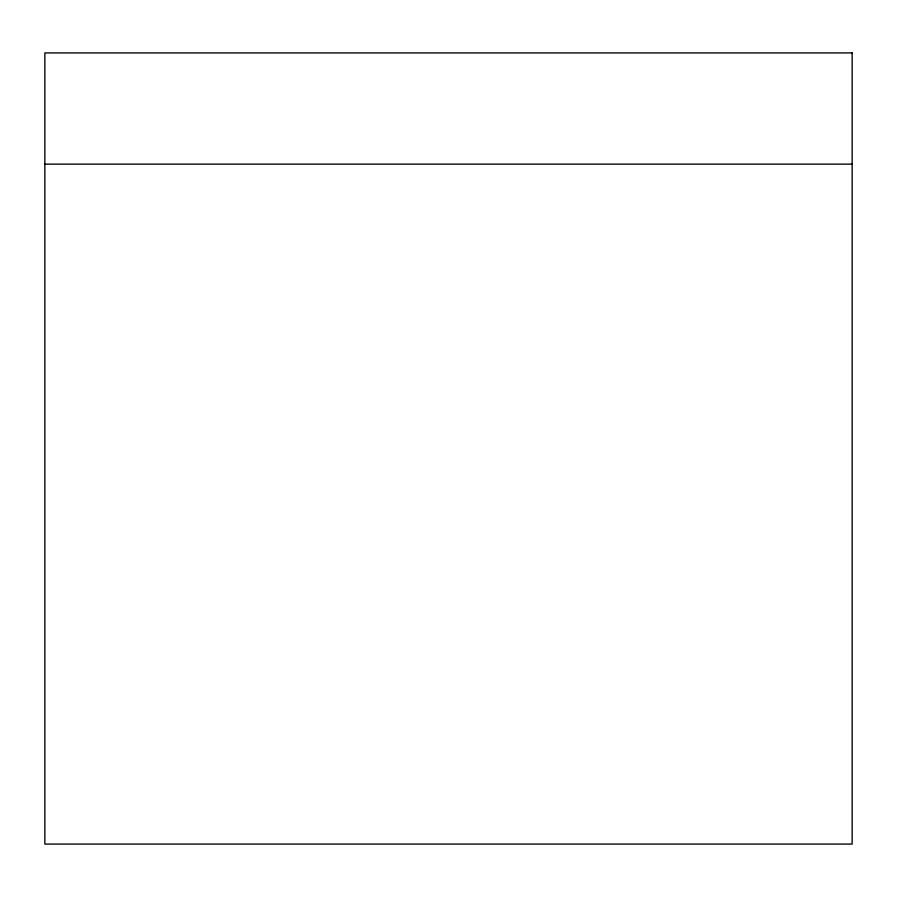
<?xml version="1.0" encoding="UTF-8"?>
<svg xmlns="http://www.w3.org/2000/svg" width="897" height="897" viewBox="0 0 897 897"><rect width="100%" height="100%" fill="white"/><g stroke="black" fill="none" stroke-linecap="round" stroke-linejoin="round"><path stroke-width="1.35" d="M44.85 164.14L852.15 164.14M852.15 52.923L44.85 52.923L44.85 844.077L852.15 844.077L852.15 52.923"/></g></svg>
